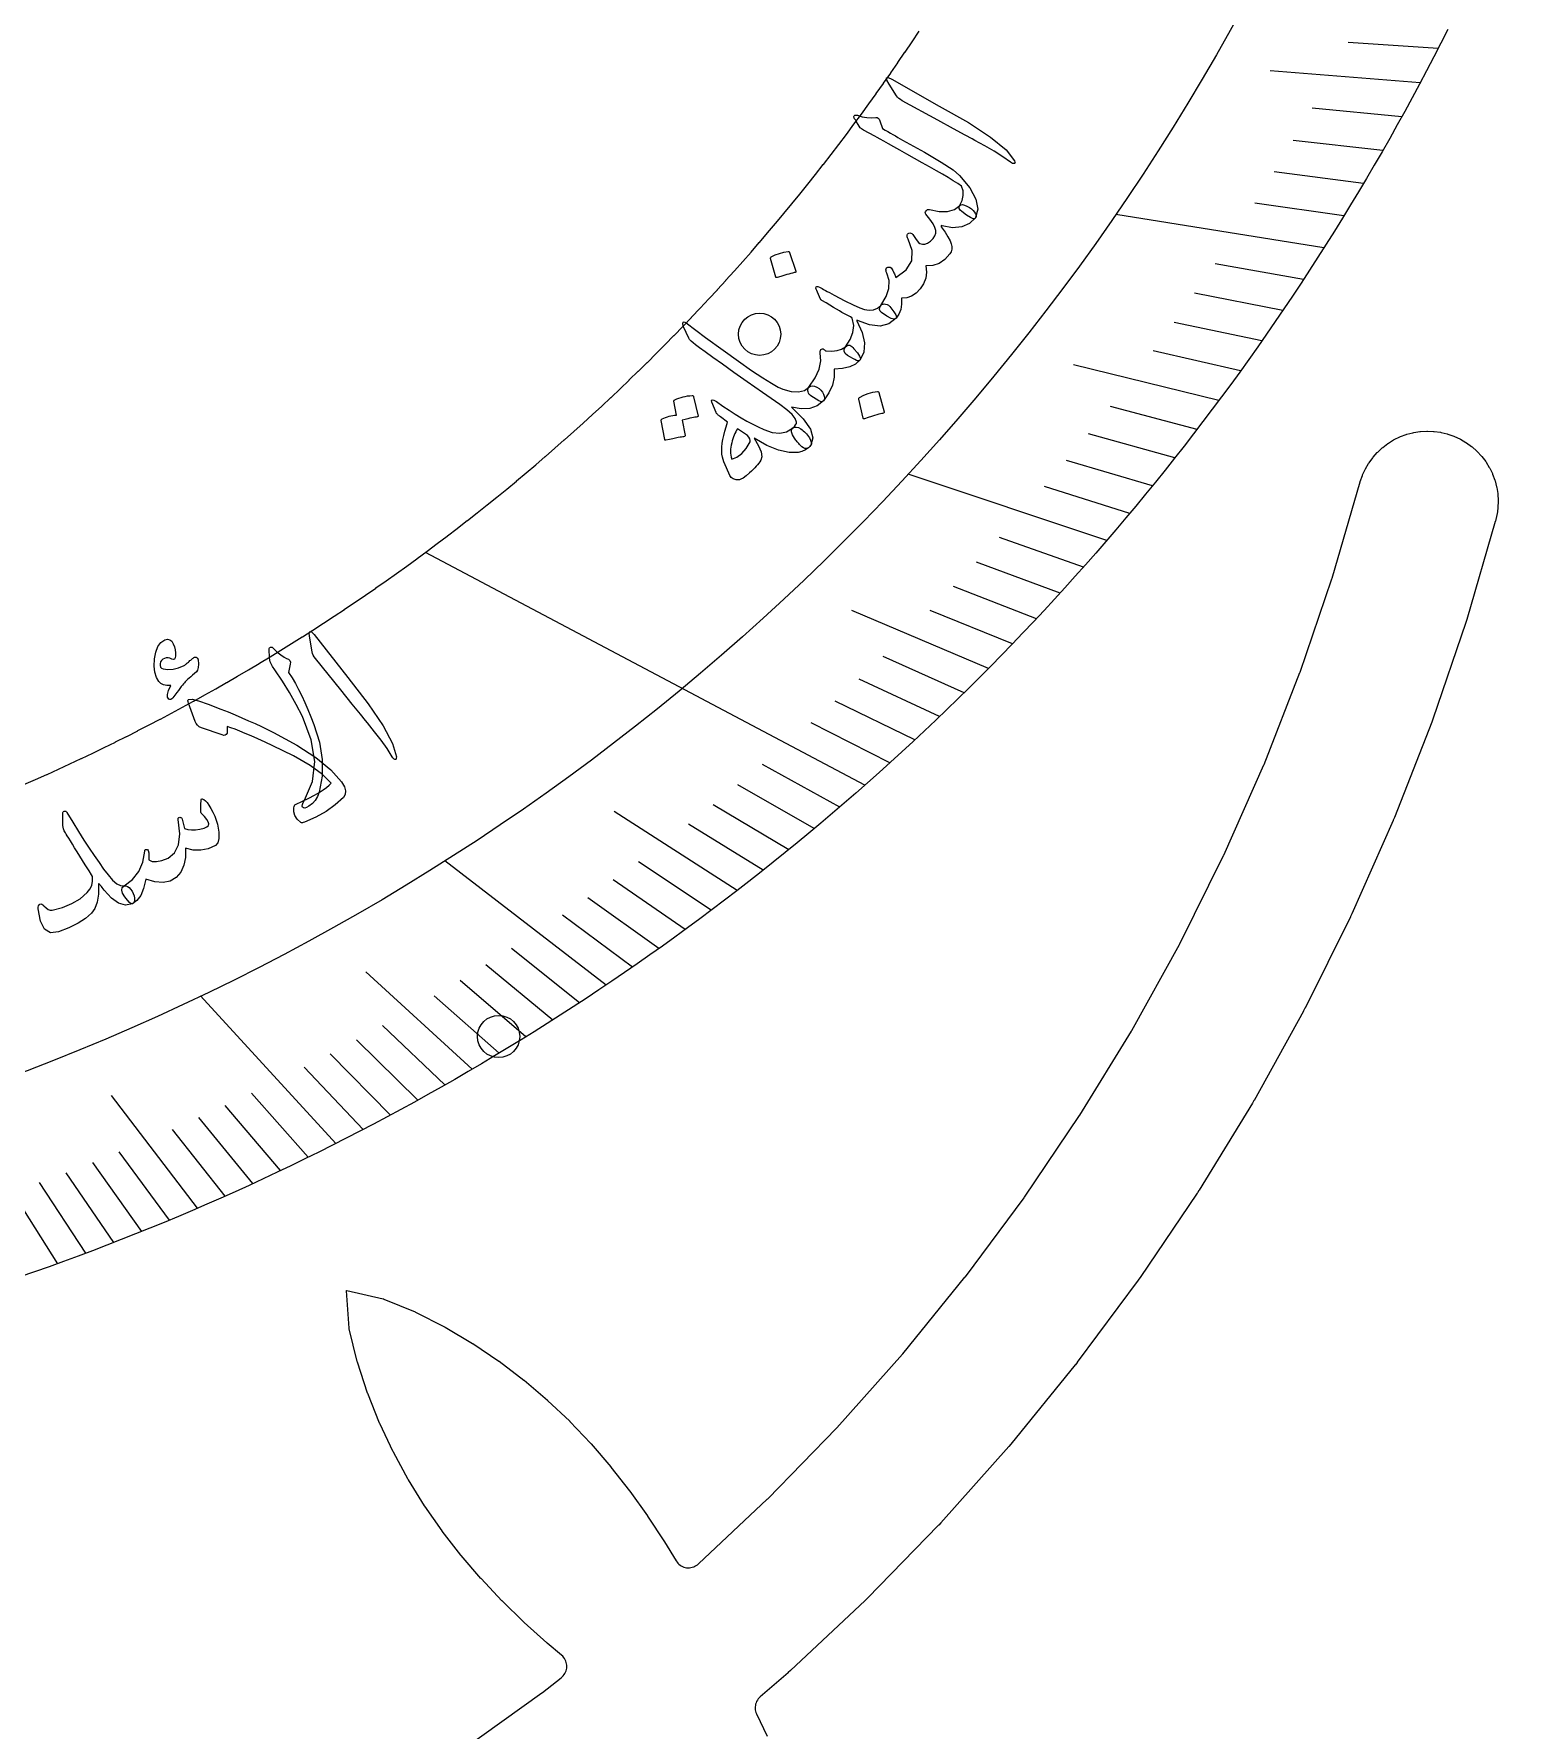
# Model space of a CAD drawing. Header units: millimetres. Extents: x -61 to 61, y -61 to 61.
# Drawn here: x 14.36 to 40.07, y -31.49 to -2.22 of the extents above; entities that cross this region are included whole.
import ezdxf

# ---------------------------------------------------------------- set-up
doc = ezdxf.new("R2010")
doc.units = ezdxf.units.MM
for name, color, linetype in [('CUT_INNER', 6, 'Continuous'), ('ENGRAVE', 7, 'Continuous'), ('ENGRAVE_FINE', 8, 'Continuous'), ('TEXT', 5, 'Continuous')]:
    doc.layers.add(name, color=color, linetype=linetype)

msp = doc.modelspace()

# ---------------------------------------------------------------- linework, layer by layer
at = {"layer": 'CUT_INNER'}
for points in [[(38.7576, -2.1484), (38.6372, -2.3858), (38.5153, -2.6225), (38.392, -2.8585), (38.2672, -3.0937), (38.141, -3.3281), (38.0133, -3.5617), (37.8842, -3.7946), (37.7537, -4.0266), (37.6218, -4.2579), (37.4884, -4.4883), (37.3537, -4.7179), (37.2175, -4.9467), (37.0799, -5.1747), (36.941, -5.4018), (36.8006, -5.628), (36.6589, -5.8534), (36.5157, -6.0779), (36.3712, -6.3015), (36.2254, -6.5242), (36.0781, -6.746), (35.9295, -6.9669), (35.7796, -7.1869), (35.6283, -7.406), (35.4757, -7.6242), (35.3217, -7.8414), (35.1664, -8.0576), (35.0098, -8.2729), (34.8519, -8.4873), (34.6926, -8.7006), (34.5321, -8.913), (34.3702, -9.1244), (34.2071, -9.3348), (34.0426, -9.5442), (33.8769, -9.7525), (33.7099, -9.9599), (33.5416, -10.1662), (33.3721, -10.3715), (33.2013, -10.5758), (33.0293, -10.779), (32.856, -10.9811), (32.6815, -11.1822), (32.5058, -11.3821), (32.3288, -11.5811), (32.1506, -11.7789), (31.9712, -11.9756), (31.7906, -12.1712), (31.6088, -12.3657), (31.4258, -12.5591), (31.2417, -12.7514), (31.0563, -12.9425), (30.8698, -13.1325), (30.6821, -13.3213), (30.4933, -13.509), (30.3033, -13.6955), (30.1122, -13.8809), (29.9199, -14.0651), (29.7265, -14.2481), (29.532, -14.4299), (29.3364, -14.6105), (29.1397, -14.7899), (28.9419, -14.9681), (28.743, -15.145), (28.543, -15.3208), (28.3419, -15.4953), (28.1398, -15.6686), (27.9366, -15.8406), (27.7324, -16.0114), (27.5271, -16.181), (27.3208, -16.3492), (27.1134, -16.5162), (26.9051, -16.682), (26.6957, -16.8464), (26.4853, -17.0096), (26.2739, -17.1714), (26.0615, -17.332), (25.8482, -17.4913), (25.6339, -17.6492), (25.4186, -17.8058), (25.2023, -17.9611), (24.9851, -18.1151), (24.767, -18.2678), (24.5479, -18.419), (24.3279, -18.569), (24.107, -18.7176), (23.8852, -18.8648), (23.6625, -19.0107), (23.4388, -19.1552), (23.2144, -19.2983), (22.989, -19.4401), (22.7628, -19.5805), (22.5357, -19.7194), (22.3077, -19.857), (22.0789, -19.9932), (21.8493, -20.128), (21.6189, -20.2613), (21.3877, -20.3933), (21.1556, -20.5238), (20.9228, -20.6529), (20.6891, -20.7805), (20.4547, -20.9068), (20.2195, -21.0316), (19.9836, -21.1549), (19.7469, -21.2768), (19.5095, -21.3972), (19.2713, -21.5162), (19.0324, -21.6337), (18.7928, -21.7498), (18.5524, -21.8643), (18.3114, -21.9774), (18.0697, -22.0891), (17.8273, -22.1992), (17.5842, -22.3078), (17.3405, -22.415), (17.0961, -22.5206), (16.8511, -22.6248), (16.6055, -22.7274), (16.3592, -22.8286), (16.1123, -22.9282), (15.8648, -23.0263), (15.6167, -23.1229), (15.368, -23.2179), (15.1187, -23.3115), (14.8689, -23.4035), (14.6185, -23.4939), (14.3675, -23.5829), (14.116, -23.6702)], [(14.1845, -15.1755), (14.3824, -15.0885), (14.3838, -15.0879), (14.5813, -14.9996), (14.5827, -14.999), (14.7796, -14.9095), (14.7809, -14.9089), (14.9773, -14.8182), (14.9787, -14.8176), (15.1744, -14.7257), (15.1758, -14.7251), (15.371, -14.632), (15.3724, -14.6314), (15.567, -14.5371), (15.5684, -14.5364), (15.7625, -14.441), (15.7638, -14.4403), (15.9573, -14.3437), (15.9586, -14.343), (16.1515, -14.2452), (16.1529, -14.2445), (16.3451, -14.1455), (16.3465, -14.1448), (16.5381, -14.0446), (16.5395, -14.0439), (16.7305, -13.9425), (16.7319, -13.9418), (16.9223, -13.8393), (16.9236, -13.8385), (17.1134, -13.7349), (17.1147, -13.7341), (17.3039, -13.6293), (17.3052, -13.6285), (17.4937, -13.5225), (17.495, -13.5217), (17.6828, -13.4146), (17.6842, -13.4138), (17.8713, -13.3055), (17.8726, -13.3047), (18.0591, -13.1953), (18.0605, -13.1945), (18.2463, -13.0839), (18.2476, -13.0831), (18.4327, -12.9714), (18.4341, -12.9706), (18.6185, -12.8577), (18.6198, -12.8569), (18.8036, -12.7429), (18.8049, -12.7421), (18.9879, -12.6269), (18.9892, -12.6261), (19.1716, -12.5099), (19.1728, -12.509), (19.3545, -12.3917), (19.3558, -12.3908), (19.5367, -12.2723), (19.5379, -12.2715), (19.7181, -12.1519), (19.7194, -12.1511), (19.8988, -12.0304), (19.9001, -12.0295), (20.0788, -11.9077), (20.08, -11.9069), (20.258, -11.784), (20.2592, -11.7831), (20.4364, -11.6591), (20.4377, -11.6582), (20.6141, -11.5332), (20.6153, -11.5323), (20.791, -11.4061), (20.7922, -11.4052), (20.9671, -11.278), (20.9683, -11.2771), (21.1424, -11.1488), (21.1437, -11.1479), (21.3169, -11.0186), (21.3182, -11.0177), (21.4907, -10.8872), (21.4919, -10.8863), (21.6636, -10.7548), (21.6648, -10.7539), (21.8357, -10.6214), (21.8369, -10.6205), (22.007, -10.4869), (22.0082, -10.4859), (22.1774, -10.3513), (22.1786, -10.3504), (22.347, -10.2147), (22.3482, -10.2138), (22.5158, -10.0771), (22.517, -10.0761), (22.6837, -9.9384), (22.6849, -9.9374), (22.8508, -9.7987), (22.852, -9.7977), (23.017, -9.658), (23.0182, -9.657), (23.1824, -9.5163), (23.1835, -9.5153), (23.3468, -9.3735), (23.348, -9.3725), (23.5104, -9.2298), (23.5116, -9.2287), (23.6731, -9.085), (23.6743, -9.084), (23.8349, -8.9392), (23.8361, -8.9382), (23.9959, -8.7925), (23.997, -8.7915), (24.1559, -8.6448), (24.157, -8.6437), (24.315, -8.4961), (24.3161, -8.495), (24.4732, -8.3464), (24.4743, -8.3453), (24.6304, -8.1957), (24.6315, -8.1947), (24.7868, -8.0441), (24.7879, -8.0431), (24.9422, -7.8916), (24.9433, -7.8905), (25.0967, -7.738), (25.0977, -7.737), (25.2502, -7.5836), (25.2513, -7.5825), (25.4028, -7.4282), (25.4038, -7.4271), (25.5544, -7.2718), (25.5554, -7.2707), (25.705, -7.1146), (25.7061, -7.1135), (25.8547, -6.9564), (25.8558, -6.9553), (26.0034, -6.7973), (26.0045, -6.7962), (26.1512, -6.6373), (26.1522, -6.6362), (26.2979, -6.4764), (26.2989, -6.4752), (26.4437, -6.3146), (26.4447, -6.3134), (26.5884, -6.1519), (26.5895, -6.1507), (26.7322, -5.9883), (26.7332, -5.9871), (26.875, -5.8238), (26.876, -5.8227), (27.0167, -5.6585), (27.0177, -5.6573), (27.1574, -5.4923), (27.1584, -5.4911), (27.2971, -5.3252), (27.2981, -5.324), (27.4358, -5.1573), (27.4368, -5.1561), (27.5735, -4.9885), (27.5744, -4.9873), (27.7101, -4.8189), (27.711, -4.8177), (27.8456, -4.6485), (27.8466, -4.6473), (27.9801, -4.4772), (27.9811, -4.476), (28.1136, -4.3051), (28.1145, -4.3039), (28.246, -4.1322), (28.2469, -4.131), (28.3774, -3.9585), (28.3783, -3.9572), (28.5076, -3.784), (28.5085, -3.7827), (28.6368, -3.6086), (28.6377, -3.6074), (28.7649, -3.4325), (28.7658, -3.4313), (28.892, -3.2556), (28.8929, -3.2544), (29.0179, -3.078), (29.0188, -3.0767), (29.1428, -2.8995), (29.1437, -2.8983), (29.2665, -2.7203), (29.2674, -2.7191), (29.3892, -2.5404), (29.3901, -2.5391), (29.5108, -2.3597), (29.5116, -2.3584), (29.6312, -2.1782)], [(21.7413, -31.8353), (23.1231, -30.8463), (23.132, -30.8396), (23.4569, -30.5845), (23.4755, -30.5684), (23.4924, -30.5505), (23.5075, -30.531), (23.5206, -30.5101), (23.5316, -30.488), (23.5403, -30.465), (23.5468, -30.4412), (23.5508, -30.4169), (23.5525, -30.3923), (23.5517, -30.3676), (23.5485, -30.3432), (23.5429, -30.3192), (23.5349, -30.2959), (23.5247, -30.2734), (23.5124, -30.2521), (23.498, -30.2321), (23.4817, -30.2136), (23.4636, -30.1968), (23.2126, -29.9851), (23.2095, -29.9824), (22.8173, -29.6287), (22.8139, -29.6254), (22.4374, -29.259), (22.4337, -29.2553), (22.0744, -28.8748), (22.0706, -28.8705), (21.7298, -28.4746), (21.7259, -28.4699), (21.4049, -28.0575), (21.4011, -28.0523), (21.101, -27.6223), (21.0973, -27.6167), (20.8192, -27.1681), (20.8157, -27.1621), (20.5605, -26.694), (20.5572, -26.6875), (20.3262, -26.1988), (20.3233, -26.192), (20.1182, -25.6814), (20.1154, -25.6738), (19.9396, -25.1391), (19.937, -25.1298), (19.7984, -24.5642), (19.7974, -24.5591), (19.7968, -24.5539), (19.7498, -23.9098), (19.7497, -23.904), (19.7554, -23.905), (20.3851, -24.0483), (20.3901, -24.0496), (20.3951, -24.0514), (20.9334, -24.2734), (20.9422, -24.2775), (21.4444, -24.5316), (21.4514, -24.5355), (21.9255, -24.815), (21.9318, -24.8189), (22.3802, -25.1208), (22.386, -25.125), (22.8105, -25.4476), (22.8159, -25.452), (23.2176, -25.7943), (23.2226, -25.7989), (23.6026, -26.1601), (23.6072, -26.1648), (23.9666, -26.544), (23.9708, -26.5486), (24.3109, -26.945), (24.3145, -26.9494), (24.6367, -27.3618), (24.6399, -27.3661), (24.9455, -27.7933), (24.9482, -27.7972), (25.239, -28.2381), (25.2412, -28.2416), (25.4413, -28.5682), (25.4552, -28.5885), (25.471, -28.6074), (25.4886, -28.6247), (25.5079, -28.6401), (25.5285, -28.6535), (25.5504, -28.6649), (25.5733, -28.674), (25.597, -28.6809), (25.6212, -28.6854), (25.6458, -28.6874), (25.6704, -28.6871), (25.6949, -28.6843), (25.719, -28.6791), (25.7425, -28.6716), (25.7651, -28.6618), (25.7866, -28.6498), (25.8069, -28.6357), (25.8257, -28.6198), (27.0126, -27.5043), (27.0206, -27.4965), (28.2061, -26.279), (28.2137, -26.2709), (29.344, -25.002), (29.3512, -24.9935), (30.4242, -23.6757), (30.431, -23.667), (31.4445, -22.3028), (31.4509, -22.2938), (32.4028, -20.8861), (32.4088, -20.8768), (33.2974, -19.4282), (33.303, -19.4186), (34.1264, -17.932), (34.1316, -17.9222), (34.8883, -16.4006), (34.893, -16.3906), (35.5814, -14.8369), (35.5857, -14.8266), (36.2045, -13.244), (36.2083, -13.2335), (36.7564, -11.625), (36.7597, -11.6144), (37.2441, -9.9548), (37.246, -9.949), (37.2819, -9.845), (37.2865, -9.8336), (37.3312, -9.7364), (37.3369, -9.7256), (37.3909, -9.6332), (37.3976, -9.623), (37.4604, -9.5364), (37.4681, -9.5268), (37.5391, -9.4468), (37.5477, -9.4381), (37.6262, -9.3654), (37.6356, -9.3575), (37.7208, -9.2929), (37.7309, -9.286), (37.8221, -9.23), (37.8328, -9.2242), (37.929, -9.1774), (37.9403, -9.1726), (38.0406, -9.1355), (38.0523, -9.1318), (38.1558, -9.1047), (38.1678, -9.1022), (38.2734, -9.0854), (38.2856, -9.0841), (38.3924, -9.0777), (38.4046, -9.0776), (38.5115, -9.0817), (38.5237, -9.0828), (38.6297, -9.0974), (38.6417, -9.0996), (38.7458, -9.1245), (38.7575, -9.1279), (38.8586, -9.1629), (38.87, -9.1675), (38.9672, -9.2122), (38.978, -9.2179), (39.0703, -9.2719), (39.0806, -9.2786), (39.1672, -9.3414), (39.1767, -9.3491), (39.2567, -9.4201), (39.2655, -9.4286), (39.3382, -9.5071), (39.346, -9.5165), (39.4107, -9.6018), (39.4176, -9.6119), (39.4735, -9.703), (39.4794, -9.7138), (39.5262, -9.81), (39.531, -9.8213), (39.5681, -9.9216), (39.5718, -9.9333), (39.5988, -10.0368), (39.6014, -10.0488), (39.6182, -10.1544), (39.6195, -10.1666), (39.6259, -10.2733), (39.626, -10.2856), (39.6219, -10.3925), (39.6208, -10.4047), (39.6062, -10.5107), (39.604, -10.5227), (39.5784, -10.6297), (39.5768, -10.6356), (39.0837, -12.3251), (39.0829, -12.3277), (39.0675, -12.3765), (39.0666, -12.3791), (38.4985, -14.0466), (38.4976, -14.0493), (38.48, -14.0973), (38.479, -14.0999), (37.8375, -15.7405), (37.8365, -15.7431), (37.8168, -15.7903), (37.8157, -15.7929), (37.102, -17.4035), (37.1009, -17.406), (37.0791, -17.4523), (37.0779, -17.4548), (36.2935, -19.0321), (36.2923, -19.0346), (36.2685, -19.0798), (36.2672, -19.0823), (35.4136, -20.6233), (35.4122, -20.6257), (35.3864, -20.6699), (35.385, -20.6722), (34.4639, -22.1739), (34.4624, -22.1762), (34.4347, -22.2192), (34.4332, -22.2215), (33.4464, -23.6808), (33.4448, -23.6831), (33.4152, -23.7248), (33.4136, -23.727), (32.363, -25.1411), (32.3614, -25.1433), (32.33, -25.1837), (32.3282, -25.1859), (31.216, -26.5519), (31.2142, -26.5541), (31.181, -26.593), (31.1792, -26.5951), (30.0074, -27.9105), (30.0056, -27.9125), (29.9707, -27.95), (29.9688, -27.952), (28.7398, -29.2141), (28.7379, -29.2161), (28.7014, -29.2519), (28.6994, -29.2538), (27.4157, -30.4602), (27.4136, -30.4621), (27.3756, -30.4962), (27.3735, -30.4981), (26.8906, -30.9131), (26.8724, -30.9304), (26.8561, -30.9494), (26.8417, -30.9699), (26.8295, -30.9918), (26.8195, -31.0148), (26.8119, -31.0386), (26.8067, -31.0631), (26.804, -31.088), (26.8037, -31.1131), (26.806, -31.138), (26.8108, -31.1626), (26.818, -31.1866), (26.8276, -31.2098), (27.0096, -31.5938)]]:
    msp.add_lwpolyline(points, dxfattribs=at)
at = {"layer": 'ENGRAVE'}
for points in [[(36.6182, -5.9175), (33.0262, -5.337)], [(32.8703, -10.9646), (29.4453, -9.8221)], [(28.6979, -15.1849), (21.1123, -11.1711)], [(14.7667, -23.4406), (10.435, -16.5645)], [(24.2313, -18.6343), (21.4458, -16.4922)], [(19.565, -21.3692), (17.231, -18.82)]]:
    msp.add_lwpolyline(points, dxfattribs=at)
for centre, radius in [((0, 17.3597), 40.0734), ((26.8806, -7.4057), 0.3645), ((22.3767, -19.5212), 0.3645)]:
    msp.add_circle(centre, radius, dxfattribs=at)
at = {"layer": 'ENGRAVE_FINE'}
for points in [[(38.5924, -2.4732), (37.0401, -2.3738)], [(38.2802, -3.0694), (35.6906, -2.8617)], [(37.9609, -3.6566), (36.4134, -3.5075)], [(37.6349, -4.235), (36.0904, -4.0612)], [(37.3023, -4.8046), (35.7614, -4.6062)], [(36.9633, -5.3654), (35.4264, -5.1424)], [(36.2671, -6.4608), (34.7397, -6.1887)], [(35.9102, -6.9954), (34.3883, -6.699)], [(35.5478, -7.5214), (34.0318, -7.2007)], [(35.18, -8.0388), (33.6704, -7.6938)], [(34.8071, -8.5476), (32.297, -7.9312)], [(34.4291, -9.0478), (32.9336, -8.6548)], [(34.0462, -9.5396), (32.5585, -9.1228)], [(33.6587, -10.023), (32.1792, -9.5824)], [(33.2667, -10.4979), (31.7958, -10.0338)], [(32.4697, -11.4229), (31.0175, -10.9121)], [(32.065, -11.8731), (30.6228, -11.3391)], [(31.6564, -12.315), (30.2247, -11.7581)], [(30.828, -13.1747), (28.4744, -12.1689)], [(31.244, -12.7489), (29.8232, -12.1691)], [(30.4085, -13.5925), (29.0108, -12.9677)], [(29.9856, -14.0024), (28.6, -13.3553)], [(29.5595, -14.4044), (28.1865, -13.7353)], [(29.1302, -14.7985), (27.7702, -14.1076)], [(28.2626, -15.5636), (26.9299, -14.8297)], [(27.8246, -15.9346), (26.5061, -15.1795)], [(26.4947, -17.0023), (24.3692, -15.6383)], [(27.3839, -16.298), (26.08, -15.522)], [(26.9405, -16.6539), (25.6518, -15.8572)], [(26.0465, -17.3433), (24.7889, -16.506)], [(25.5959, -17.677), (24.3546, -16.8197)], [(25.1431, -18.0033), (23.9184, -17.1263)], [(24.6882, -18.3224), (23.4804, -17.426)], [(23.7723, -18.939), (22.5995, -18.0047)], [(21.9183, -20.0877), (20.0853, -18.4077)], [(23.3115, -19.2367), (22.1567, -18.2838)], [(22.8488, -19.5273), (21.7124, -18.5561)], [(22.3844, -19.8109), (21.2668, -18.8218)], [(20.9814, -20.6206), (19.9219, -19.5793)], [(21.4506, -20.3575), (20.3714, -19.3334)], [(20.5106, -20.8768), (19.4713, -19.8189)], [(20.0385, -21.1264), (19.0195, -20.052)], [(17.179, -22.485), (15.6935, -20.5407)], [(18.6141, -21.8351), (17.658, -20.7135)], [(19.0902, -21.6055), (18.1128, -20.4993)], [(18.1369, -22.0582), (17.2023, -20.9216)], [(17.6585, -22.2748), (16.7457, -21.1235)], [(16.6984, -22.6888), (15.8302, -21.5091)], [(15.7344, -23.0772), (14.9117, -21.8706)], [(16.2169, -22.8862), (15.3713, -21.6928)], [(15.251, -23.262), (14.4515, -22.0425)]]:
    msp.add_lwpolyline(points, dxfattribs=at)
at = {"layer": 'TEXT'}
for points in [[(29.1147, -3.0888), (29.0767, -3.0198), (29.0724, -2.9827), (29.1016, -2.9775), (29.1647, -3.0041), (29.9813, -3.4697), (30.4827, -3.755), (30.8668, -4.0067), (31.1325, -4.2263), (31.2794, -4.4142), (31.2873, -4.4354), (31.289, -4.4506), (31.2845, -4.4596), (31.2737, -4.4625), (31.2606, -4.4616), (31.2459, -4.4573), (31.2295, -4.4494), (31.2115, -4.438), (31.0758, -4.3433), (30.9275, -4.2491), (30.7666, -4.1553), (30.5932, -4.062), (30.5484, -4.0368), (30.4268, -3.9698), (30.2284, -3.8609), (29.9533, -3.7098), (29.3411, -3.3778), (29.31, -3.3581), (29.2834, -3.337), (29.2612, -3.3146), (29.2434, -3.2909)], [(28.6183, -3.8421), (28.5828, -3.7853), (28.5544, -3.7406), (28.5331, -3.708), (28.5189, -3.6874), (28.5105, -3.6734), (28.5067, -3.6604), (28.5074, -3.6486), (28.5126, -3.6379), (28.5225, -3.6285), (28.5348, -3.6239), (28.5497, -3.6238), (28.567, -3.6284), (28.6509, -3.6526), (28.7317, -3.6671), (28.8096, -3.6719), (28.8844, -3.667), (28.9072, -3.6669), (28.9263, -3.676), (28.9417, -3.6943), (28.9533, -3.7217), (29.0015, -3.8566), (29.0475, -3.8835), (29.0928, -3.9098), (29.1374, -3.9355), (29.1811, -3.9606), (29.2241, -3.9851), (29.2663, -4.0091), (29.3078, -4.0325), (29.3485, -4.0553), (29.7255, -4.2663), (30.0155, -4.4377), (30.2179, -4.5703), (30.3326, -4.6644), (30.5072, -4.8811), (30.6113, -5.0751), (30.6447, -5.246), (30.6077, -5.3935), (30.6054, -5.3966), (30.6031, -5.3998), (30.6008, -5.4029), (30.5984, -5.406), (30.5674, -5.4117), (30.5191, -5.3942), (30.4535, -5.3535), (30.3707, -5.2896), (30.3418, -5.2636), (30.3257, -5.238), (30.3224, -5.2129), (30.3317, -5.1883), (30.3745, -5.0982), (30.3946, -5.0118), (30.3921, -4.9293), (30.367, -4.8508), (30.3005, -4.8062), (30.2236, -4.7572), (30.1363, -4.7038), (30.0386, -4.6459), (29.9311, -4.5838), (29.8143, -4.5173), (29.6882, -4.4465), (29.5528, -4.3713), (29.4206, -4.2964), (29.3016, -4.2292), (29.1957, -4.1699), (29.1031, -4.1185), (29.0238, -4.0746), (28.9583, -4.0379), (28.9064, -4.0085), (28.8682, -3.9862), (28.6714, -3.886), (28.6535, -3.8741), (28.6386, -3.8628), (28.6269, -3.8522), (28.6183, -3.8421)], [(29.0753, -6.3539), (29.0668, -6.3314), (29.0621, -6.311), (29.0615, -6.2926), (29.0647, -6.2761), (29.0716, -6.2626), (29.082, -6.2532), (29.0959, -6.2479), (29.1133, -6.2466), (29.1317, -6.2507), (29.1489, -6.2619), (29.1647, -6.2799), (29.1791, -6.3049), (29.185, -6.3193), (29.1913, -6.3339), (29.1981, -6.3486), (29.2055, -6.3634), (29.2129, -6.3785), (29.2198, -6.3942), (29.2263, -6.4105), (29.2323, -6.4273), (29.4103, -6.2942), (29.5049, -6.139), (29.5159, -5.9626), (29.4431, -5.766), (29.4339, -5.7439), (29.4285, -5.7242), (29.4267, -5.7067), (29.4286, -5.6915), (29.4351, -5.6778), (29.4447, -5.6678), (29.4576, -5.6615), (29.4736, -5.6588), (29.4907, -5.661), (29.5068, -5.669), (29.522, -5.683), (29.5362, -5.7029), (29.5687, -5.7532), (29.5982, -5.7926), (29.6246, -5.8213), (29.648, -5.839), (29.6891, -5.8543), (29.733, -5.8529), (29.7796, -5.8346), (29.829, -5.7995), (29.8737, -5.7542), (29.904, -5.7088), (29.9199, -5.6632), (29.9213, -5.6175), (29.9062, -5.5653), (29.8727, -5.5003), (29.8206, -5.4225), (29.7501, -5.3319), (29.742, -5.3204), (29.7399, -5.3074), (29.7438, -5.2929), (29.7535, -5.2769), (29.7666, -5.2629), (29.7804, -5.2542), (29.7949, -5.2508), (29.8102, -5.2528), (29.9804, -5.288), (30.1245, -5.2884), (30.2425, -5.2541), (30.334, -5.1852), (30.3554, -5.1725), (30.3833, -5.1701), (30.4179, -5.178), (30.4591, -5.1962), (30.5015, -5.2189), (30.5372, -5.2432), (30.5664, -5.2693), (30.5888, -5.2971), (30.6068, -5.3262), (30.6164, -5.3514), (30.6174, -5.3728), (30.6101, -5.3904), (30.5021, -5.4956), (30.3688, -5.5547), (30.2108, -5.5677), (30.0282, -5.5343), (30.0189, -5.5324), (30.0138, -5.5343), (30.013, -5.54), (30.0165, -5.5497), (30.0812, -5.644), (30.1313, -5.7251), (30.167, -5.7927), (30.1882, -5.847), (30.1964, -5.8947), (30.1953, -5.9396), (30.1848, -5.9817), (30.1651, -6.0209), (30.0788, -6.1182), (29.9805, -6.1844), (29.8706, -6.2194), (29.7491, -6.2232), (29.7596, -6.3337), (29.747, -6.4375), (29.7116, -6.5344), (29.6532, -6.6242), (29.5815, -6.6979), (29.5034, -6.7494), (29.4192, -6.7788), (29.3289, -6.7859), (29.3303, -6.8868), (29.3154, -6.9777), (29.2845, -7.0585), (29.2375, -7.1293), (29.2038, -7.1446), (29.1503, -7.1336), (29.0771, -7.0964), (28.984, -7.033), (28.9605, -7.0079), (28.951, -6.9788), (28.9555, -6.9456), (28.9738, -6.9085), (29.0644, -6.7573), (29.1114, -6.6143), (29.1149, -6.4797), (29.0753, -6.3539)], [(27.0679, -6.0992), (27.0673, -6.0926), (27.0693, -6.0859), (27.074, -6.0791), (27.0813, -6.0721), (27.1506, -6.0379), (27.2222, -6.0111), (27.2962, -5.9915), (27.3726, -5.9793), (27.3821, -5.9799), (27.3896, -5.9829), (27.395, -5.9884), (27.3982, -5.9963), (27.506, -6.317), (27.507, -6.3264), (27.5028, -6.3338), (27.4934, -6.3392), (27.4789, -6.3426), (27.4663, -6.3455), (27.4469, -6.3504), (27.4206, -6.3574), (27.3876, -6.3664), (27.3474, -6.3778), (27.2997, -6.3918), (27.2447, -6.4084), (27.1822, -6.4276), (27.1731, -6.4294), (27.1663, -6.4284), (27.162, -6.4246), (27.1601, -6.4181)], [(27.9536, -6.8218), (27.9414, -6.81), (27.9275, -6.7893), (27.9118, -6.7595), (27.8944, -6.7209), (27.8792, -6.6826), (27.8672, -6.6515), (27.8585, -6.6276), (27.853, -6.6108), (27.8553, -6.5899), (27.8666, -6.5804), (27.8869, -6.5824), (27.9163, -6.5959), (27.9351, -6.6063), (27.9579, -6.6185), (27.9844, -6.6325), (28.0149, -6.6482), (28.0487, -6.6658), (28.0853, -6.6856), (28.1249, -6.7075), (28.1674, -6.7315), (28.3483, -6.8272), (28.4955, -6.9004), (28.609, -6.9513), (28.6885, -6.9801), (28.7698, -6.9917), (28.8445, -6.9836), (28.9125, -6.9559), (28.9738, -6.9085), (28.9911, -6.8946), (29.0101, -6.886), (29.0309, -6.8826), (29.0536, -6.8846), (29.0791, -6.892), (29.1031, -6.9057), (29.1256, -6.9257), (29.1466, -6.9521), (29.1967, -7.0173), (29.2285, -7.0685), (29.2421, -7.1059), (29.2375, -7.1293), (29.1127, -7.2262), (28.9595, -7.2647), (28.7783, -7.2449), (28.5696, -7.1666), (28.5616, -7.1645), (28.5572, -7.1649), (28.5564, -7.1676), (28.5592, -7.1729), (28.652, -7.3755), (28.6927, -7.5561), (28.6815, -7.7144), (28.6184, -7.85), (28.6066, -7.8613), (28.5913, -7.8663), (28.5726, -7.8651), (28.5506, -7.8576), (28.5222, -7.8432), (28.4874, -7.8238), (28.4462, -7.7994), (28.3986, -7.7699), (28.3571, -7.7357), (28.3369, -7.6998), (28.338, -7.6621), (28.3603, -7.6227), (28.444, -7.4988), (28.4917, -7.3752), (28.5037, -7.2523), (28.48, -7.1301), (28.4715, -7.1209), (28.4498, -7.1067), (28.4148, -7.0873), (28.3665, -7.0628), (28.3367, -7.0477), (28.3006, -7.0281), (28.2583, -7.004), (28.2097, -6.9755), (28.1549, -6.9428), (28.094, -6.9063), (28.0269, -6.866), (27.9536, -6.8218)], [(27.4826, -9.1992), (27.4484, -9.139), (27.4313, -9.0901), (27.4313, -9.0522), (27.4484, -9.0255), (27.4801, -8.997), (27.5022, -8.9708), (27.5148, -8.9469), (27.5179, -8.9253), (27.496, -8.8621), (27.4402, -8.7895), (27.3505, -8.7074), (27.2271, -8.6156), (26.9304, -8.4097), (26.667, -8.2254), (26.4368, -8.063), (26.2396, -7.9229), (26.075, -7.8052), (25.9428, -7.7104), (25.8428, -7.6386), (25.7751, -7.5897), (25.7319, -7.5556), (25.6979, -7.5252), (25.6729, -7.4985), (25.657, -7.4755), (25.5696, -7.2799), (25.5581, -7.2261), (25.5612, -7.1963), (25.5788, -7.1907), (25.6111, -7.2092), (25.9492, -7.462), (26.2507, -7.6828), (26.5155, -7.8718), (26.7433, -8.0292), (26.934, -8.1557), (27.0871, -8.2519), (27.2025, -8.318), (27.2802, -8.3542), (27.4264, -8.394), (27.5505, -8.4012), (27.6524, -8.376), (27.7318, -8.3185), (27.7572, -8.3006), (27.7888, -8.295), (27.8266, -8.3016), (27.8706, -8.3204), (27.9067, -8.3429), (27.9376, -8.3703), (27.9632, -8.4028), (27.9835, -8.4403), (27.9957, -8.4764), (27.9999, -8.5071), (27.9961, -8.5324), (27.9842, -8.5522), (27.8761, -8.6384), (27.7477, -8.6854), (27.5995, -8.693), (27.4316, -8.6613), (27.6333, -8.8657), (27.7563, -9.0435), (27.8003, -9.1947), (27.7651, -9.3191), (27.7471, -9.3427), (27.7283, -9.3601), (27.7089, -9.3713), (27.6887, -9.3764), (27.6637, -9.3758), (27.638, -9.367), (27.6116, -9.35), (27.5844, -9.3248), (27.5708, -9.3089), (27.5573, -9.2931), (27.544, -9.2775), (27.5308, -9.2621), (27.518, -9.2466), (27.5057, -9.231), (27.4939, -9.2152), (27.4826, -9.1992)], [(28.3603, -7.6227), (28.3879, -7.6061), (28.4105, -7.5961), (28.4279, -7.5925), (28.4403, -7.5953), (28.4552, -7.6045), (28.4716, -7.6176), (28.4896, -7.6347), (28.5093, -7.6558), (28.5686, -7.7276), (28.6066, -7.7839), (28.6232, -7.8247), (28.6184, -7.85), (28.5379, -7.9191), (28.4355, -7.9686), (28.3113, -7.9983), (28.1655, -8.008), (28.1679, -8.1447), (28.1381, -8.2816), (28.076, -8.4185), (27.9816, -8.5551), (27.9669, -8.5657), (27.9492, -8.5689), (27.9286, -8.5647), (27.9051, -8.5532), (27.7664, -8.4667), (27.751, -8.4569), (27.7378, -8.4427), (27.7269, -8.4239), (27.7182, -8.4007), (27.7143, -8.3796), (27.7149, -8.3594), (27.7198, -8.34), (27.7292, -8.3214), (27.8401, -8.1587), (27.9098, -8.0058), (27.9385, -7.8631), (27.9265, -7.7309), (27.9236, -7.7141), (27.9248, -7.6985), (27.9301, -7.6839), (27.9396, -7.6705), (27.9512, -7.6607), (27.9632, -7.657), (27.9755, -7.6594), (27.9882, -7.6678), (27.9992, -7.677), (28.0094, -7.6842), (28.0188, -7.6894), (28.0275, -7.6926), (28.1281, -7.6958), (28.2171, -7.6852), (28.2945, -7.6608), (28.3603, -7.6227)], [(25.4006, -8.5628), (25.4005, -8.5561), (25.4032, -8.5495), (25.4084, -8.543), (25.4164, -8.5366), (25.4523, -8.5211), (25.4883, -8.5073), (25.5246, -8.4954), (25.561, -8.4852), (25.598, -8.4769), (25.6358, -8.4704), (25.6744, -8.4656), (25.714, -8.4627), (25.7237, -8.4641), (25.7314, -8.4683), (25.7371, -8.475), (25.7409, -8.4844), (25.8179, -8.817), (25.817, -8.8232), (25.8119, -8.8283), (25.8023, -8.8323), (25.7884, -8.8353), (25.7776, -8.836), (25.7613, -8.8385), (25.7395, -8.8427), (25.7122, -8.8486), (25.679, -8.8563), (25.6396, -8.8656), (25.594, -8.8765), (25.5423, -8.8891), (25.5969, -9.1502), (25.5969, -9.1597), (25.592, -9.1668), (25.5821, -9.1714), (25.5671, -9.1735), (25.5542, -9.1754), (25.5342, -9.1787), (25.5072, -9.1835), (25.4731, -9.1897), (25.4317, -9.1977), (25.3825, -9.2077), (25.3256, -9.2197), (25.261, -9.2337), (25.2528, -9.2335), (25.247, -9.2312), (25.2436, -9.2265), (25.2425, -9.2196), (25.1821, -8.8917), (25.1821, -8.885), (25.1848, -8.8785), (25.1902, -8.872), (25.1982, -8.8656), (25.2278, -8.8515), (25.2579, -8.8393), (25.2885, -8.8288), (25.3196, -8.8202), (25.3511, -8.8132), (25.3826, -8.8077), (25.4144, -8.8037), (25.4463, -8.8011)], [(28.5907, -8.5235), (28.5905, -8.5167), (28.593, -8.5096), (28.5982, -8.5024), (28.6062, -8.495), (28.6798, -8.4584), (28.7554, -8.4292), (28.833, -8.4077), (28.9127, -8.3937), (28.9225, -8.3942), (28.93, -8.3973), (28.9353, -8.4029), (28.9382, -8.4111), (29.0301, -8.7439), (29.0306, -8.7537), (29.0259, -8.7615), (29.0159, -8.7672), (29.0006, -8.771), (28.9874, -8.7742), (28.9671, -8.7796), (28.9396, -8.7873), (28.9049, -8.7972), (28.8627, -8.8096), (28.8126, -8.8249), (28.7547, -8.8431), (28.689, -8.8641), (28.6794, -8.8661), (28.6725, -8.8652), (28.6683, -8.8613), (28.6668, -8.8545)], [(26.951, -9.0497), (27.0964, -9.0995), (27.2279, -9.112), (27.3453, -9.0873), (27.4484, -9.0255), (27.4777, -9.0095), (27.5115, -9.0066), (27.55, -9.0168), (27.5931, -9.0402), (27.6136, -9.0551), (27.6337, -9.071), (27.6535, -9.0879), (27.673, -9.1059), (27.6917, -9.1251), (27.709, -9.1457), (27.7249, -9.1677), (27.7395, -9.1912), (27.7611, -9.2322), (27.773, -9.2667), (27.7752, -9.2947), (27.7678, -9.3162), (27.7224, -9.3635), (27.6703, -9.401), (27.6116, -9.4286), (27.5464, -9.4463), (27.3879, -9.4484), (27.2082, -9.4081), (27.0075, -9.3256), (26.786, -9.2007), (26.8625, -9.3297), (26.9077, -9.4361), (26.9214, -9.5197), (26.9039, -9.5805), (26.8864, -9.6054), (26.8669, -9.6308), (26.8456, -9.6567), (26.8224, -9.6832), (26.797, -9.7103), (26.7695, -9.7382), (26.7396, -9.767), (26.7075, -9.7966), (26.6466, -9.849), (26.5968, -9.8863), (26.5582, -9.9087), (26.5308, -9.916), (26.4734, -9.9151), (26.4269, -9.9024), (26.3912, -9.8777), (26.3663, -9.8413), (26.307, -9.7098), (26.2643, -9.6048), (26.2382, -9.5262), (26.2289, -9.4738), (26.2276, -9.4143), (26.2302, -9.3521), (26.2368, -9.2874), (26.2474, -9.2199), (26.2619, -9.1499), (26.2802, -9.0771), (26.3024, -9.0017), (26.3285, -8.9237), (26.2043, -8.8317), (26.19, -8.82), (26.177, -8.8091), (26.1651, -8.799), (26.1543, -8.7898), (26.1451, -8.7811), (26.1378, -8.7726), (26.1323, -8.7643), (26.1286, -8.7561), (26.0546, -8.576), (26.0484, -8.5483), (26.0602, -8.5379), (26.0899, -8.5446), (26.1376, -8.5684), (26.2462, -8.6454), (26.353, -8.7174), (26.458, -8.7845), (26.5612, -8.8465), (26.6624, -8.9038), (26.761, -8.9568), (26.8572, -9.0054), (26.951, -9.0497)], [(26.4961, -9.037), (26.4826, -9.062), (26.4692, -9.0884), (26.4557, -9.1161), (26.4421, -9.1451), (26.4292, -9.1758), (26.4176, -9.2086), (26.4074, -9.2434), (26.3984, -9.2802), (26.3899, -9.3165), (26.3837, -9.3525), (26.3799, -9.3882), (26.3783, -9.4235), (26.3793, -9.4584), (26.383, -9.4927), (26.3894, -9.5262), (26.3984, -9.5592), (26.4887, -9.5257), (26.5718, -9.4648), (26.6474, -9.3765), (26.7154, -9.2609), (26.7197, -9.2366), (26.7134, -9.2101), (26.6966, -9.1812), (26.6694, -9.15)], [(19.1157, -12.6469), (19.1069, -12.5686), (19.117, -12.5327), (19.1461, -12.5391), (19.1942, -12.5877), (19.7715, -13.3295), (20.1263, -13.7845), (20.3853, -14.1637), (20.5472, -14.468), (20.6113, -14.6977), (20.6105, -14.7204), (20.6063, -14.735), (20.5987, -14.7416), (20.5877, -14.7401), (20.5759, -14.7344), (20.5639, -14.7247), (20.5518, -14.7112), (20.5395, -14.6938), (20.4502, -14.5545), (20.349, -14.4108), (20.236, -14.2628), (20.1113, -14.1104), (20.0795, -14.07), (19.9926, -13.9617), (19.8507, -13.7854), (19.6541, -13.5408), (19.2147, -13.0004), (19.1935, -12.9703), (19.1769, -12.9407), (19.165, -12.9115), (19.1576, -12.8828)], [(17.164, -13.2273), (17.1279, -13.2582), (17.0944, -13.287), (17.0635, -13.3138), (17.0353, -13.3385), (17.0101, -13.3612), (16.9882, -13.382), (16.9697, -13.401), (16.9544, -13.4181), (16.9394, -13.4364), (16.9214, -13.4587), (16.9005, -13.485), (16.8767, -13.5153), (16.85, -13.5499), (16.8206, -13.5888), (16.7883, -13.6323), (16.7533, -13.6801), (16.7378, -13.6972), (16.7213, -13.7061), (16.704, -13.7067), (16.6859, -13.6991), (16.6616, -13.6696), (16.6593, -13.6212), (16.6789, -13.5539), (16.7201, -13.4678), (16.6511, -13.4644), (16.5934, -13.4516), (16.547, -13.4294), (16.5119, -13.3978), (16.4695, -13.3254), (16.4432, -13.2362), (16.433, -13.1303), (16.4384, -13.0076), (16.4594, -12.8889), (16.4958, -12.7948), (16.5479, -12.7251), (16.6157, -12.6798), (16.6614, -12.6686), (16.7009, -12.6762), (16.7343, -12.7024), (16.7616, -12.7474), (16.7823, -12.8009), (16.7961, -12.8528), (16.8029, -12.9032), (16.8026, -12.9519), (16.7962, -12.9896), (16.7831, -13.0118), (16.7636, -13.0185), (16.7375, -13.0097), (16.7043, -12.9934), (16.6719, -12.9859), (16.6403, -12.9871), (16.6096, -12.9972), (16.5803, -13.0131), (16.5582, -13.0339), (16.5432, -13.0595), (16.5353, -13.0899), (16.5347, -13.1217), (16.5429, -13.1466), (16.5599, -13.1645), (16.5858, -13.1755), (16.6685, -13.19), (16.7571, -13.1854), (16.8516, -13.1614), (16.9518, -13.1182), (16.9599, -13.1133), (16.9686, -13.1072), (16.9779, -13.1), (16.9879, -13.0916), (16.9986, -13.0822), (17.0101, -13.072), (17.0225, -13.0611), (17.0357, -13.0495), (17.0502, -13.0371), (17.0633, -13.0258), (17.0749, -13.0156), (17.085, -13.0065), (17.0941, -12.9985), (17.1023, -12.9918), (17.1097, -12.9864), (17.1163, -12.9823), (17.1299, -12.9765), (17.1428, -12.975), (17.1551, -12.9777), (17.1666, -12.9846), (17.1758, -12.9922), (17.1829, -13.0006), (17.1877, -13.0097), (17.1904, -13.0194), (17.1944, -13.0967), (17.1913, -13.1571), (17.1812, -13.2006), (17.164, -13.2273)], [(19.2778, -15.3085), (19.251, -15.3828), (19.2124, -15.4478), (19.162, -15.5035), (19.1, -15.5498), (19.0605, -15.5699), (19.0296, -15.5795), (19.0072, -15.5787), (18.9934, -15.5673), (18.9877, -15.5458), (18.9916, -15.5176), (19.0051, -15.4828), (19.028, -15.4414), (19.164, -15.1213), (19.2023, -14.7745), (19.1438, -14.4015), (18.9897, -14.0027), (18.883, -13.7928), (18.7681, -13.5885), (18.645, -13.3896), (18.5141, -13.1961), (18.4762, -13.1401), (18.4489, -13.0938), (18.4323, -13.0572), (18.4264, -13.0303), (18.4246, -12.9912), (18.4229, -12.9565), (18.4212, -12.9262), (18.4195, -12.9004), (18.4181, -12.8789), (18.4171, -12.8616), (18.4165, -12.8485), (18.4164, -12.8397), (18.419, -12.8266), (18.4233, -12.8164), (18.4294, -12.809), (18.4372, -12.8045), (18.4492, -12.8025), (18.4596, -12.8031), (18.4685, -12.8064), (18.4758, -12.8123), (18.5517, -12.8842), (18.6175, -12.9394), (18.6732, -12.9778), (18.7186, -12.9995), (18.752, -13.0142), (18.7737, -13.0351), (18.7837, -13.0621), (18.7818, -13.0952), (18.7526, -13.2432), (18.811, -13.3353), (18.8683, -13.4329), (18.9242, -13.536), (18.979, -13.6446), (19.0327, -13.7589), (19.0857, -13.8789), (19.1379, -14.0047), (19.1894, -14.1362), (19.2844, -14.4454), (19.3312, -14.7439), (19.3291, -15.0317), (19.2778, -15.3085)], [(18.8714, -15.5185), (18.9925, -15.4621), (19.1007, -15.4085), (19.1962, -15.3578), (19.2788, -15.3101), (19.349, -15.2657), (19.4071, -15.2247), (19.4531, -15.187), (19.4871, -15.1529), (19.3397, -15.0012), (19.1221, -14.8434), (18.8352, -14.6783), (18.4802, -14.5045), (18.3457, -14.4425), (18.2215, -14.3863), (18.1077, -14.3357), (18.004, -14.2911), (17.9106, -14.2525), (17.8275, -14.2203), (17.7546, -14.1947), (17.6919, -14.1755), (17.6921, -14.2893), (17.6773, -14.3112), (17.6582, -14.3235), (17.6348, -14.3262), (17.6071, -14.3192), (17.2478, -14.1943), (17.2111, -14.176), (17.1806, -14.1515), (17.1562, -14.1211), (17.1378, -14.0845), (17.0232, -13.7683), (17.0162, -13.7455), (17.0143, -13.7275), (17.0176, -13.7142), (17.0261, -13.7058), (17.0851, -13.7014), (17.1976, -13.728), (17.3639, -13.7851), (17.5846, -13.872), (17.7081, -13.9223), (17.8287, -13.9726), (17.9464, -14.023), (18.0612, -14.0735), (18.1731, -14.1241), (18.2821, -14.1749), (18.388, -14.2259), (18.491, -14.2771), (18.8936, -14.496), (19.2248, -14.7098), (19.4832, -14.9203), (19.6672, -15.1292), (19.7145, -15.2125), (19.7356, -15.2854), (19.7304, -15.348), (19.6989, -15.4001), (19.5577, -15.5263), (19.398, -15.6391), (19.22, -15.7381), (19.0238, -15.8232), (19.0053, -15.8302), (18.989, -15.8332), (18.9749, -15.8322), (18.9631, -15.8271), (18.9021, -15.7709), (18.8615, -15.7102), (18.8414, -15.6449), (18.8415, -15.5753), (18.8456, -15.5523), (18.852, -15.5352), (18.8606, -15.5239), (18.8714, -15.5185)], [(17.2435, -15.4324), (17.2481, -15.4234), (17.2576, -15.4206), (17.2719, -15.4239), (17.291, -15.4333), (17.3165, -15.4527), (17.3449, -15.4847), (17.3762, -15.5292), (17.4104, -15.5863), (17.4467, -15.6525), (17.4775, -15.7194), (17.5027, -15.7871), (17.5223, -15.8556), (17.5477, -15.9955), (17.5508, -16.104), (17.5317, -16.1808), (17.4905, -16.2261), (17.3661, -16.2817), (17.2381, -16.308), (17.1069, -16.305), (16.9726, -16.2726), (16.9715, -16.4311), (16.9439, -16.5681), (16.8898, -16.6834), (16.8093, -16.7767), (16.7068, -16.8387), (16.5854, -16.8648), (16.4452, -16.855), (16.2868, -16.8091), (16.2505, -16.9651), (16.2001, -17.0879), (16.1357, -17.1774), (16.0577, -17.2335), (16.0361, -17.232), (16.0065, -17.211), (15.969, -17.1704), (15.9236, -17.1104), (15.8879, -17.0469), (15.8742, -16.9943), (15.8826, -16.9525), (15.9129, -16.9216), (16.0572, -16.8102), (16.1646, -16.6736), (16.235, -16.5122), (16.2682, -16.3263), (16.2699, -16.3162), (16.2731, -16.308), (16.2778, -16.3018), (16.2839, -16.2975), (16.2925, -16.2944), (16.3011, -16.2934), (16.3096, -16.2946), (16.3181, -16.2979), (16.3303, -16.3148), (16.338, -16.3499), (16.3411, -16.403), (16.3397, -16.4743), (16.3992, -16.4999), (16.4744, -16.5035), (16.5651, -16.485), (16.6713, -16.4442), (16.7847, -16.3553), (16.852, -16.2145), (16.8729, -16.0225), (16.847, -15.7793), (16.8455, -15.767), (16.8464, -15.7571), (16.8496, -15.7499), (16.8552, -15.7452), (16.8651, -15.7412), (16.8746, -15.7395), (16.8838, -15.7402), (16.8925, -15.7433), (16.9011, -15.7496), (16.908, -15.7568), (16.9131, -15.7649), (16.9166, -15.7739), (16.9556, -15.9341), (17.0134, -15.9492), (17.0771, -15.9558), (17.1468, -15.9538), (17.2224, -15.9433), (17.2922, -15.9257), (17.3412, -15.9042), (17.3693, -15.879), (17.3767, -15.8501), (17.3666, -15.8171), (17.3411, -15.776), (17.3001, -15.7268), (17.2436, -15.6696), (17.2371, -15.6485), (17.235, -15.6019), (17.2371, -15.5298), (17.2435, -15.4324)], [(15.9129, -16.9216), (15.9439, -16.9219), (15.9729, -16.9316), (15.9999, -16.9507), (16.0249, -16.9791), (16.0502, -17.0168), (16.07, -17.055), (16.0841, -17.0938), (16.0925, -17.1331), (16.0945, -17.169), (16.0894, -17.1978), (16.0771, -17.2193), (16.0577, -17.2335), (15.9386, -17.2536), (15.8176, -17.2211), (15.6949, -17.1361), (15.5708, -16.9986), (15.5516, -16.9739), (15.5351, -16.9524), (15.521, -16.9343), (15.5096, -16.9194), (15.5006, -16.9078), (15.4943, -16.8996), (15.4904, -16.8946), (15.4892, -16.893), (15.4793, -16.8851), (15.4728, -16.8846), (15.4696, -16.8916), (15.4698, -16.9059), (15.4704, -17.0665), (15.4505, -17.2015), (15.4104, -17.311), (15.3499, -17.3947), (15.2475, -17.4835), (15.1181, -17.567), (14.9616, -17.6447), (14.7783, -17.7162), (14.6417, -17.7302), (14.5386, -17.6684), (14.4688, -17.5311), (14.4318, -17.3186), (14.432, -17.2911), (14.437, -17.2688), (14.4468, -17.2518), (14.4613, -17.2401), (14.4783, -17.2348), (14.4954, -17.2372), (14.5126, -17.2473), (14.53, -17.2652), (14.567, -17.3032), (14.6035, -17.3286), (14.6393, -17.3412), (14.6745, -17.3411), (14.8529, -17.2953), (15.0128, -17.2294), (15.1542, -17.1437), (15.2766, -17.0385), (15.3236, -16.9794), (15.3545, -16.9138), (15.3691, -16.8418), (15.3677, -16.7633), (15.3519, -16.733), (15.3105, -16.6644), (15.2437, -16.5575), (15.1515, -16.4122), (15.1028, -16.3342), (15.0591, -16.2636), (15.0203, -16.2005), (14.9864, -16.1449), (14.9574, -16.0973), (14.9333, -16.0582), (14.914, -16.0277), (14.8996, -16.0058), (14.8803, -15.971), (14.8667, -15.9389), (14.8589, -15.9094), (14.8568, -15.8826), (14.8572, -15.848), (14.8575, -15.8158), (14.8578, -15.786), (14.8582, -15.7585), (14.8584, -15.7334), (14.8581, -15.7109), (14.8575, -15.6908), (14.8565, -15.6734), (14.857, -15.6587), (14.861, -15.6473), (14.8684, -15.6389), (14.8792, -15.6338), (14.8934, -15.6332), (14.9058, -15.6365), (14.9164, -15.6437), (14.9253, -15.6549), (15.0264, -15.8237), (15.1242, -15.9827), (15.2186, -16.132), (15.3096, -16.2715), (15.397, -16.4014), (15.4805, -16.5218), (15.5601, -16.6326), (15.6358, -16.7338), (15.7133, -16.8252), (15.7854, -16.8869), (15.8519, -16.919), (15.9129, -16.9216)]]:
    msp.add_lwpolyline(points, close=True, dxfattribs=at)

doc.saveas('drawing.dxf')
